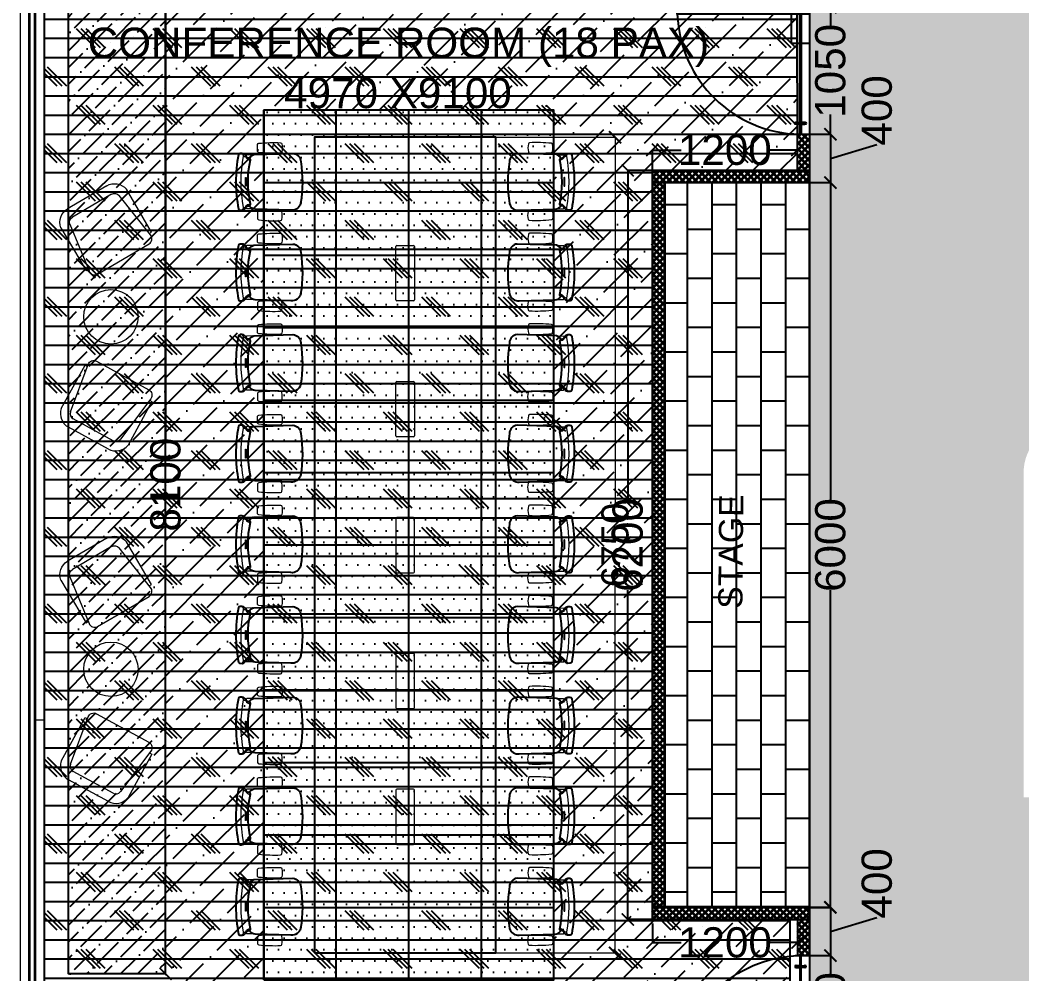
# Model space of a CAD drawing. Header units: millimetres. Extents: x 263321 to 4958806, y 33647 to 987811.
# Drawn here: x 2340552 to 2348841, y 491383 to 499279 of the extents above; entities that cross this region are included whole.
import ezdxf

# ---------------------------------------------------------------- set-up
doc = ezdxf.new("R2010")
doc.units = ezdxf.units.MM
doc.header["$PDMODE"] = 3
for name, color, linetype, lineweight in [('A- Loose furniture', 11, 'Continuous', 5), ('A-DOOR-FULL', 40, 'Continuous', 18), ('A-FURN-LOOSE', 24, 'Continuous', 18), ('A-FURN-TABLE-GROMMET', 7, 'Continuous', 9), ('A-GLASS PARTITION', 5, 'Continuous', 18), ('A-GYPSUM PARTITION', 250, 'Continuous', 35), ('A-PLAN-THIN', 251, 'Continuous', 15), ('Base 7th & 9th', 250, 'Continuous', 35), ('FURNITURE', 30, 'Continuous', 5)]:
    doc.layers.add(name, color=color, linetype=linetype, lineweight=lineweight)
for name, color, linetype in [('A-PLAN -GLASS FRAME', 4, 'Continuous'), ('CEILING TOA', 7, 'Continuous'), ('DOOR', 5, 'Continuous'), ('FLOORING TOA', 7, 'Continuous'), ('FR-CUSTOM', 40, 'Continuous'), ('I-FURN', 7, 'Continuous'), ('PARTITION DIM.', 250, 'Continuous'), ('PARTITION GYPSUM', 250, 'Continuous'), ('TEXT', 250, 'Continuous')]:
    doc.layers.add(name, color=color, linetype=linetype)
doc.styles.add('ARIAL', font='arial.ttf')
doc.styles.get("Standard").update_dxf_attribs({"font": 'arial.ttf'})
doc.styles.add('TEXT @ 150', font='arial.ttf', dxfattribs={"height": 225})
doc.dimstyles.new('DIM @ 150', dxfattribs={"dimtxt": 225, "dimasz": 100, "dimexe": 1, "dimexo": 0, "dimgap": 0.5, "dimtad": 0, "dimdec": 0, "dimzin": 0, "dimdsep": 46, "dimtxsty": 'TEXT @ 150', "dimblk": 'ARCHTICK', "dimcen": -2, "dimclrd": 8, "dimclre": 8, "dimclrt": 7, "dimadec": 0, "dimazin": 0, "dimtfac": 1, "dimtdec": 0, "dimtofl": 0, "dimtmove": 0, "dimatfit": 3, "dimldrblk": 'OPEN90', "dimfxl": 1, "dimtolj": 1, "dimtzin": 0, "dimlwd": -1, "dimlwe": -1, "dimarcsym": 0})
pattern_1 = [(45, (13069.08, -8478.743), (-26.94076836, 26.94076836), []), (135, (13069.08, -8478.743), (-26.94076836, -26.94076836), [])]
pattern_2 = [(45, (12572.984, -12321.12), (-26.94076836, 26.94076836), []), (135, (12572.984, -12321.12), (-26.94076836, -26.94076836), [])]

# ---------------------------------------------------------------- blocks, each defined once
blk = doc.blocks.new('BAYCH')
at = {"layer": 'A-FURN-LOOSE', "color": 153, "ltscale": 0.95}
for p, q in [((38347006.5, -237000.7), (38347006.5, -236619)), ((38347086.7, -237000.7), (38347086.7, -236619))]:
    blk.add_line(p, q, dxfattribs=at)
for points in [[(38347114.8, -236490.7), (38347531.5, -236491.3, -0.464525), (38347531.5, -236491.3), (38347531.5, -236513.4)], [(38347128.3, -236569.7), (38347548.1, -236510.6, -0.464525), (38347606.5, -236559.9), (38347606.5, -237059.9, -0.464525), (38347548.1, -237109.2), (38347128.3, -237050)], [(38347531.5, -237106.3), (38347531.5, -237128.5, -0.464525), (38347531.5, -237128.5), (38347114.8, -237129.1)]]:
    blk.add_lwpolyline(points, format="xyb", dxfattribs=at)
for centre, radius, start, end in [((38347136.7, -236619), 130.2, 99.66428, 180), ((38347136.7, -236619), 50, 99.66428, 180), ((38347136.7, -237000.7), 130.2, 180, 260.33572), ((38347136.7, -237000.7), 50, 180, 260.33572)]:
    blk.add_arc(centre, radius, start, end, dxfattribs=at)
blk = doc.blocks.new('CHAIR - STEELCASE - LETSB')
at = {"color": 24, "lineweight": 9}
for points in [[(-369.7, 257.7, -0.089353), (-369.7, 316.7, -0.334929), (-360.7, 325, -0.034973), (-179.6, 330.4, -0.382328), (-169.8, 320.9, -0.10237), (-169.8, 253.5, -0.318036), (-179.6, 244.3, -0.036857), (-360.8, 249.5, -0.333729)], [(-369.7, -242.2, 0.089353), (-369.7, -301.1, 0.334929), (-360.7, -309.4, 0.034973), (-179.6, -314.8, 0.382328), (-169.8, -305.4, 0.10237), (-169.8, -237.9, 0.318036), (-179.6, -228.8, 0.036857), (-360.7, -233.9, 0.333729)]]:
    blk.add_lwpolyline(points, format="xyb", close=True, dxfattribs=at)
blk.add_lwpolyline([(-513.5, 241.7, 0.34479), (-528.5, 230.1, 0.096497), (-528.2, -218.5, 0.361045), (-515.8, -228.9), (-494.1, -229.1, 0.246071), (-466.3, -205.4, -0.226994), (-446.1, -191.1), (-439.9, -191, 0.417254), (-429.7, -177.1, -0.104406), (-430, 188.5, 0.398452), (-439.2, 203.5, -0.367565), (-466.2, 218, 0.274839), (-496.7, 241.7)], format="xyb", close=True)
for points in [[(-507.6, -229.1, 0.46809), (-487.6, -205.2, -0.090711), (-487.6, 217.9, 0.462177), (-507.1, 241.7, -100.177069)], [(-487.6, 217.3), (-478, 217.2, -0.321496), (-468.6, 210.4, 0.282757), (-430, 188, -1.025051)], [(-487.6, -205.2), (-478, -205.1, 0.321496), (-468.6, -198.3, -0.282757), (-430, -175.9, 1.025051)]]:
    blk.add_lwpolyline(points, format="xyb", dxfattribs=at)
at = {"color": 8, "lineweight": 5}
blk.add_lwpolyline([(-463.6, 213.4, 0.188155), (-445.3, 203.4), (-439.2, 203.5, -0.15219), (-410.1, 228.9, 0.211085), (-413.9, 230.4), (-459.5, 228.7, 0.414214), (-464.3, 223.4)], format="xyb", close=True, dxfattribs=at)
blk.add_lwpolyline([(-95, -228.5), (-390.3, -219.7, -0.232948), (-439.9, -191, 0.417374), (-429.7, -177.1, -0.10441), (-430, 188.5, 0.39834), (-439.2, 203.5, -0.21659), (-401.4, 231.2), (-77.6, 241.7, -0.366213), (-12.8, 173.3, -0.077985), (-14.2, -173.2, -0.376278), (-95, -228.5)], format="xyb")
for points in [[(-215.9, 237.2), (-213.8, 243.3)], [(-183.7, 244.2), (-185.7, 238.2)], [(-218.5, -224.8), (-217.4, -227.7)], [(-187.7, -228.5), (-188.6, -225.7)]]:
    blk.add_lwpolyline(points, dxfattribs=at)
for points in [[(-471.1, -25, -0.007805), (-471.1, 37.1, -0.087218), (-470, 42.7, -0.229267), (-469.3, 43.4), (-465.8, 43.4, -0.210582), (-464.1, 37.7, 0.008162), (-464.2, -24.4, -0.166545), (-465.4, -30.6, -0.375811), (-465.9, -30.7), (-469.2, -30.7, -0.246214), (-470.7, -28.4, 0.024513), (-471.1, -25, -1.199362)], [(-446.1, -191.1), (-439.9, -191, 0.15219), (-409.9, -215.2, -0.211085), (-413.6, -216.9), (-459.2, -216.9, -0.414214), (-464.3, -211.8), (-463.9, -201.8)]]:
    blk.add_lwpolyline(points, format="xyb", dxfattribs=at)
blk = doc.blocks.new('Board room table')
at = {"color": 8, "lineweight": 9}
for p, q in [((1705720, 473365.8), (1705720, 473806.3)), ((1705728.5, 473814.8), (1705866.5, 473814.8)), ((1705875, 473806.3), (1705875, 473365.8)), ((1705866.5, 473357.3), (1705728.5, 473357.3)), ((1705720, 472240.8), (1705720, 472681.3)), ((1705728.5, 472689.8), (1705866.5, 472689.8)), ((1705875, 472681.3), (1705875, 472240.8)), ((1705866.5, 472232.3), (1705728.5, 472232.3)), ((1705866.5, 471564.8), (1705728.5, 471564.8)), ((1705720, 471556.3), (1705720, 471115.8)), ((1705875, 471115.8), (1705875, 471556.3)), ((1705728.5, 471107.3), (1705866.5, 471107.3)), ((1705720, 470431.3), (1705720, 469990.8)), ((1705866.5, 470439.8), (1705728.5, 470439.8)), ((1705875, 469990.8), (1705875, 470431.3)), ((1705728.5, 469982.3), (1705866.5, 469982.3)), ((1705720, 469306.3), (1705720, 468865.8)), ((1705866.5, 469314.8), (1705728.5, 469314.8)), ((1705875, 468865.8), (1705875, 469306.3)), ((1705728.5, 468857.3), (1705866.5, 468857.3))]:
    blk.add_line(p, q, dxfattribs=at)
at = {"elevation": 0}
blk.add_lwpolyline([(1705047.5, 467961.1), (1706547.5, 467961.1), (1706547.5, 474711.1), (1705047.5, 474711.1)], close=True, dxfattribs=at)
at = {"color": 8, "lineweight": 9}
for centre, start, end in [((1705728.5, 473806.3), 90, 180), ((1705866.5, 473806.3), 0, 90), ((1705728.5, 473365.8), 180, 270), ((1705866.5, 473365.8), 270, 0), ((1705728.5, 472681.3), 90, 180), ((1705866.5, 472681.3), 0, 90), ((1705728.5, 472240.8), 180, 270), ((1705866.5, 472240.8), 270, 0), ((1705728.5, 471556.3), 90, 180), ((1705866.5, 471556.3), 0, 90), ((1705728.5, 471115.8), 180, 270), ((1705866.5, 471115.8), 270, 0), ((1705728.5, 470431.3), 90, 180), ((1705866.5, 470431.3), 0, 90), ((1705728.5, 469990.8), 180, 270), ((1705866.5, 469990.8), 270, 0), ((1705728.5, 469306.3), 90, 180), ((1705866.5, 469306.3), 0, 90), ((1705728.5, 468865.8), 180, 270), ((1705866.5, 468865.8), 270, 0)]:
    blk.add_arc(centre, 8.5, start, end, dxfattribs=at)
for p in [(1704947.5, 474336.1), (1704947.5, 473586.1), (1704947.5, 472836.1), (1704947.5, 472086.1), (1704947.5, 471336.1), (1704947.5, 470586.1), (1704947.5, 469836.1), (1704947.5, 469086.1), (1704947.5, 468336.1)]:
    blk.add_blockref('CHAIR - STEELCASE - LETSB', p)
at = {"xscale": -1}
for p in [(1706647.5, 474336.1), (1706647.5, 473586.1), (1706647.5, 472836.1), (1706647.5, 472086.1), (1706647.5, 471336.1), (1706647.5, 470586.1), (1706647.5, 469836.1), (1706647.5, 469086.1), (1706647.5, 468336.1)]:
    blk.add_blockref('CHAIR - STEELCASE - LETSB', p, dxfattribs=at)
blk = doc.blocks.new('_ArchTick')
at = {"color": 0, "linetype": 'ByBlock', "const_width": 0.15}
blk.add_lwpolyline([(-0.5, -0.5), (0.5, 0.5)], dxfattribs=at)
blk = doc.blocks.new('*D346')
at = {"layer": 'Defpoints', "color": 0, "transparency": 16777216}
for p in [(2341730.2, 499483.1), (2341751.6, 491383.1), (2341755.8, 491383.1)]:
    blk.add_point(p, dxfattribs=at)
at = {"layer": 'PARTITION DIM.', "color": 8, "transparency": 16777216}
for p, q in [((2341730.2, 499483.1), (2341756.8, 499483.1)), ((2341755.8, 499483.1), (2341755.8, 495806.6)), ((2341755.8, 491383.1), (2341755.8, 495059.5)), ((2341751.6, 491383.1), (2341756.8, 491383.1))]:
    blk.add_line(p, q, dxfattribs=at)
at = {"layer": 'PARTITION DIM.', "color": 8, "transparency": 16777216, "xscale": 100, "yscale": 100, "zscale": 100}
for p, rotation in [((2341755.8, 499483.1), 90), ((2341755.8, 491383.1), 270)]:
    blk.add_blockref('_ArchTick', p, dxfattribs=dict(at, rotation=rotation))
at = {"layer": 'PARTITION DIM.', "color": 7, "transparency": 16777216, "insert": (2341755.8, 495433.1), "char_height": 250, "attachment_point": 5, "rotation": 90}
blk.add_mtext('\\A1;8100', dxfattribs=at)
blk = doc.blocks.new('_Open90')
at = {"color": 0, "linetype": 'ByBlock'}
for p, q in [((0, 0), (-1, 0)), ((-0.5, 0.5), (0, 0)), ((0, 0), (-0.5, -0.5))]:
    blk.add_line(p, q, dxfattribs=at)
blk = doc.blocks.new('*D350')
at = {"layer": 'Defpoints', "color": 0, "transparency": 16777216}
for p in [(2345782.8, 498202.7), (2345782.8, 498033.8), (2346982.4, 498033.1)]:
    blk.add_point(p, dxfattribs=at)
at = {"layer": 'PARTITION DIM.', "color": 8, "transparency": 16777216}
for p, q in [((2345782.8, 498033.8), (2345782.8, 498203.7)), ((2345782.8, 498202.7), (2346021, 498202.7)), ((2346982.4, 498202.7), (2346744.2, 498202.7)), ((2346982.4, 498033.1), (2346982.4, 498203.7))]:
    blk.add_line(p, q, dxfattribs=at)
at = {"layer": 'PARTITION DIM.', "color": 8, "transparency": 16777216, "xscale": 100, "yscale": 100, "zscale": 100, "rotation": 180}
blk.add_blockref('_ArchTick', (2345782.8, 498202.7), dxfattribs=at)
at = {"layer": 'PARTITION DIM.', "color": 8, "transparency": 16777216, "xscale": 100, "yscale": 100, "zscale": 100}
blk.add_blockref('_ArchTick', (2346982.4, 498202.7), dxfattribs=at)
at = {"layer": 'PARTITION DIM.', "color": 7, "transparency": 16777216, "insert": (2346382.6, 498202.7), "char_height": 250, "attachment_point": 5}
blk.add_mtext('\\A1;1200', dxfattribs=at)
blk = doc.blocks.new('*D351')
at = {"layer": 'Defpoints', "color": 0, "transparency": 16777216}
for p in [(2345782.8, 498033.8), (2345579.6, 491834), (2345783.6, 491834)]:
    blk.add_point(p, dxfattribs=at)
at = {"layer": 'PARTITION DIM.', "color": 8, "transparency": 16777216}
for p, q in [((2345782.8, 498033.8), (2345578.6, 498033.8)), ((2345579.6, 498033.8), (2345579.6, 495308)), ((2345579.6, 491834), (2345579.6, 494559.9)), ((2345783.6, 491834), (2345578.6, 491834))]:
    blk.add_line(p, q, dxfattribs=at)
at = {"layer": 'PARTITION DIM.', "color": 8, "transparency": 16777216, "xscale": 100, "yscale": 100, "zscale": 100}
for p, rotation in [((2345579.6, 498033.8), 90), ((2345579.6, 491834), 270)]:
    blk.add_blockref('_ArchTick', p, dxfattribs=dict(at, rotation=rotation))
at = {"layer": 'PARTITION DIM.', "color": 7, "transparency": 16777216, "insert": (2345579.6, 494933.9), "char_height": 250, "attachment_point": 5, "rotation": 90}
blk.add_mtext('\\A1;6200', dxfattribs=at)
blk = doc.blocks.new('*D352')
at = {"layer": 'Defpoints', "color": 0, "transparency": 16777216}
for p in [(2345783.6, 491799.7), (2346982.9, 491799.6), (2346982.9, 491642.9)]:
    blk.add_point(p, dxfattribs=at)
at = {"layer": 'PARTITION DIM.', "color": 8, "transparency": 16777216}
for p, q in [((2345783.6, 491799.7), (2345783.6, 491641.9)), ((2346982.9, 491799.6), (2346982.9, 491641.9)), ((2345783.6, 491642.9), (2346021.6, 491642.9)), ((2346982.9, 491642.9), (2346744.8, 491642.9))]:
    blk.add_line(p, q, dxfattribs=at)
at = {"layer": 'PARTITION DIM.', "color": 8, "transparency": 16777216, "xscale": 100, "yscale": 100, "zscale": 100, "rotation": 180}
blk.add_blockref('_ArchTick', (2345783.6, 491642.9), dxfattribs=at)
at = {"layer": 'PARTITION DIM.', "color": 8, "transparency": 16777216, "xscale": 100, "yscale": 100, "zscale": 100}
blk.add_blockref('_ArchTick', (2346982.9, 491642.9), dxfattribs=at)
at = {"layer": 'PARTITION DIM.', "color": 7, "transparency": 16777216, "insert": (2346383.2, 491642.9), "char_height": 250, "attachment_point": 5}
blk.add_mtext('\\A1;1200', dxfattribs=at)
blk = doc.blocks.new('*D360')
at = {"layer": 'Defpoints', "color": 0, "transparency": 16777216}
for p in [(2347082.8, 499383.4), (2347082.6, 498333.1), (2347256, 498333.1)]:
    blk.add_point(p, dxfattribs=at)
at = {"layer": 'PARTITION DIM.', "color": 8, "transparency": 16777216}
for p, q in [((2347082.8, 499383.4), (2347257, 499383.4)), ((2347256, 499383.4), (2347256, 499219.8)), ((2347256, 498333.1), (2347256, 498496.6)), ((2347082.6, 498333.1), (2347257, 498333.1))]:
    blk.add_line(p, q, dxfattribs=at)
at = {"layer": 'PARTITION DIM.', "color": 8, "transparency": 16777216, "xscale": 100, "yscale": 100, "zscale": 100}
for p, rotation in [((2347256, 499383.4), 90), ((2347256, 498333.1), 270)]:
    blk.add_blockref('_ArchTick', p, dxfattribs=dict(at, rotation=rotation))
at = {"layer": 'PARTITION DIM.', "color": 7, "transparency": 16777216, "insert": (2347256, 498858.2), "char_height": 250, "attachment_point": 5, "rotation": 90}
blk.add_mtext('\\A1;1050', dxfattribs=at)
blk = doc.blocks.new('*D361')
at = {"layer": 'Defpoints', "color": 0, "transparency": 16777216}
for p in [(2347082.6, 498333.1), (2347082.9, 497933.1), (2347256, 497933.1)]:
    blk.add_point(p, dxfattribs=at)
at = {"layer": 'PARTITION DIM.', "color": 8, "transparency": 16777216}
for p, q in [((2347082.6, 498333.1), (2347257, 498333.1)), ((2347256, 498333.1), (2347256, 497933.1)), ((2347256, 498133.1), (2347640.7, 498248.5)), ((2347640.7, 498248.5), (2347640.7, 498249.5)), ((2347082.9, 497933.1), (2347257, 497933.1))]:
    blk.add_line(p, q, dxfattribs=at)
at = {"layer": 'PARTITION DIM.', "color": 8, "transparency": 16777216, "xscale": 100, "yscale": 100, "zscale": 100}
for p, rotation in [((2347256, 498333.1), 90), ((2347256, 497933.1), 270)]:
    blk.add_blockref('_ArchTick', p, dxfattribs=dict(at, rotation=rotation))
at = {"layer": 'PARTITION DIM.', "color": 7, "transparency": 16777216, "insert": (2347640.7, 498530.7), "char_height": 250, "attachment_point": 5, "rotation": 90}
blk.add_mtext('\\A1;400', dxfattribs=at)
blk = doc.blocks.new('*D362')
at = {"layer": 'Defpoints', "color": 0, "transparency": 16777216}
for p in [(2347082.9, 497933.1), (2347083, 491933.3), (2347256, 491933.3)]:
    blk.add_point(p, dxfattribs=at)
at = {"layer": 'PARTITION DIM.', "color": 8, "transparency": 16777216}
for p, q in [((2347082.9, 497933.1), (2347257, 497933.1)), ((2347256, 497933.1), (2347256, 495307.2)), ((2347256, 491933.3), (2347256, 494559.1)), ((2347083, 491933.3), (2347257, 491933.3))]:
    blk.add_line(p, q, dxfattribs=at)
at = {"layer": 'PARTITION DIM.', "color": 8, "transparency": 16777216, "xscale": 100, "yscale": 100, "zscale": 100}
for p, rotation in [((2347256, 497933.1), 90), ((2347256, 491933.3), 270)]:
    blk.add_blockref('_ArchTick', p, dxfattribs=dict(at, rotation=rotation))
at = {"layer": 'PARTITION DIM.', "color": 7, "transparency": 16777216, "insert": (2347256, 494933.2), "char_height": 250, "attachment_point": 5, "rotation": 90}
blk.add_mtext('\\A1;6000', dxfattribs=at)
blk = doc.blocks.new('*D363')
at = {"layer": 'Defpoints', "color": 0, "transparency": 16777216}
for p in [(2347083, 491935.3), (2347082.9, 491534.9), (2347256, 491534.9)]:
    blk.add_point(p, dxfattribs=at)
at = {"layer": 'PARTITION DIM.', "color": 8, "transparency": 16777216}
for p, q in [((2347083, 491935.3), (2347257, 491935.3)), ((2347256, 491935.3), (2347256, 491534.9)), ((2347256, 491735.1), (2347640.7, 491850.5)), ((2347640.7, 491850.5), (2347640.7, 491851.5)), ((2347082.9, 491534.9), (2347257, 491534.9))]:
    blk.add_line(p, q, dxfattribs=at)
at = {"layer": 'PARTITION DIM.', "color": 8, "transparency": 16777216, "xscale": 100, "yscale": 100, "zscale": 100}
for p, rotation in [((2347256, 491935.3), 90), ((2347256, 491534.9), 270)]:
    blk.add_blockref('_ArchTick', p, dxfattribs=dict(at, rotation=rotation))
at = {"layer": 'PARTITION DIM.', "color": 7, "transparency": 16777216, "insert": (2347640.7, 492132.8), "char_height": 250, "attachment_point": 5, "rotation": 90}
blk.add_mtext('\\A1;400', dxfattribs=at)
blk = doc.blocks.new('*D364')
at = {"layer": 'Defpoints', "color": 0, "transparency": 16777216}
for p in [(2347082.9, 491534.9), (2347082.9, 490485.1), (2347256, 490485.1)]:
    blk.add_point(p, dxfattribs=at)
at = {"layer": 'PARTITION DIM.', "color": 8, "transparency": 16777216}
for p, q in [((2347082.9, 491534.9), (2347257, 491534.9)), ((2347256, 491534.9), (2347256, 491371.6)), ((2347256, 490485.1), (2347256, 490648.4)), ((2347082.9, 490485.1), (2347257, 490485.1))]:
    blk.add_line(p, q, dxfattribs=at)
at = {"layer": 'PARTITION DIM.', "color": 8, "transparency": 16777216, "xscale": 100, "yscale": 100, "zscale": 100}
for p, rotation in [((2347256, 491534.9), 90), ((2347256, 490485.1), 270)]:
    blk.add_blockref('_ArchTick', p, dxfattribs=dict(at, rotation=rotation))
at = {"layer": 'PARTITION DIM.', "color": 7, "transparency": 16777216, "insert": (2347256, 491010), "char_height": 250, "attachment_point": 5, "rotation": 90}
blk.add_mtext('\\A1;1050', dxfattribs=at)
blk = doc.blocks.new('door-3f-01')
at = {"layer": 'A-GLASS PARTITION', "color": 5}
blk.add_line((-36, 0), (-36, 4), dxfattribs=at)
at = {"layer": 'DOOR', "elevation": 0}
blk.add_lwpolyline([(-1.95, 37.5), (-1.55, 37.5), (-1.55, 0), (-1.95, 0)], close=True, dxfattribs=at)
at = {"layer": 'DOOR'}
for points in [[(-32.64, 3.74), (-32.64, 2.74), (-33.14, 2.74), (-33.14, 3.74)], [(-32.64, 1.34), (-32.64, 2.34), (-33.14, 2.34), (-33.14, 1.34)]]:
    blk.add_lwpolyline(points, dxfattribs=at)
at = {"layer": 'DOOR', "color": 252, "true_color": 0x939598}
blk.add_lwpolyline([(0, 0), (-10.2, 0), (-10.2, 5.08), (0, 5.08), (0, 0)], dxfattribs=at)
at = {"layer": 'DOOR'}
blk.add_lwpolyline([(-36, 2.34), (-36, 2.74), (0, 2.74), (0, 2.34)], close=True, dxfattribs=at)
for centre in [(-32.89, 3.86), (-32.89, 1.22)]:
    blk.add_circle(centre, 0.278, dxfattribs=at)
at = {"layer": 'DOOR', "color": 252, "true_color": 0x939598}
blk.add_arc((-0.52, 2.04, 0), 35.48, 92.2973, 178.8766, dxfattribs=at)
blk = doc.blocks.new('*D759')
at = {"layer": 'Defpoints', "color": 0, "transparency": 16777216}
for p in [(2344487.2, 498308.1), (2345474.6, 498308.1), (2344487.2, 491558.1)]:
    blk.add_point(p, dxfattribs=at)
at = {"layer": 'FURNITURE', "color": 8, "transparency": 16777216}
for p, q in [((2344487.2, 498308.1), (2345475.6, 498308.1)), ((2345474.6, 498308.1), (2345474.6, 495269.8)), ((2345474.6, 491558.1), (2345474.6, 494596.4)), ((2344487.2, 491558.1), (2345475.6, 491558.1))]:
    blk.add_line(p, q, dxfattribs=at)
at = {"layer": 'FURNITURE', "color": 8, "transparency": 16777216, "xscale": 100, "yscale": 100, "zscale": 100}
for p, rotation in [((2345474.6, 498308.1), 90), ((2345474.6, 491558.1), 270)]:
    blk.add_blockref('_ArchTick', p, dxfattribs=dict(at, rotation=rotation))
at = {"layer": 'FURNITURE', "color": 7, "transparency": 16777216, "insert": (2345474.6, 494933.1), "char_height": 225, "attachment_point": 5, "rotation": 90, "style": 'TEXT @ 150'}
blk.add_mtext('\\A1;6750', dxfattribs=at)

msp = doc.modelspace()

# ---------------------------------------------------------------- hatches: boundary and pattern name
at = {"layer": 'A-GYPSUM PARTITION', "true_color": 0x636466}
h = msp.add_hatch(dxfattribs=at)
h.set_pattern_fill('ANSI37', color=251, scale=12)
h.set_pattern_definition(pattern_2)
h.paths.add_polyline_path([(2347083.3, 498333.1), (2347083.3, 498033.8), (2346982.4, 498033.8), (2346982.4, 498333.1)])
h = msp.add_hatch(dxfattribs=at)
h.set_pattern_fill('ANSI37', color=251, scale=12)
h.set_pattern_definition(pattern_1)
h.paths.add_polyline_path([(2347082.9, 497933.3), (2347082.9, 498033.3), (2345782.8, 498033.8), (2345782.8, 497933.8)])
h = msp.add_hatch(dxfattribs=at)
h.set_pattern_fill('ANSI37', color=251, scale=12)
h.set_pattern_definition(pattern_1)
h.paths.add_polyline_path([(2345783.6, 491934), (2345883.6, 491934), (2345882.9, 497933.8), (2345782.9, 497933.8)])
h = msp.add_hatch(dxfattribs=at)
h.set_pattern_fill('ANSI37', color=251, scale=12)
h.set_pattern_definition(pattern_1)
h.paths.add_polyline_path([(2347083, 491834.3), (2347083, 491934.3), (2345783.5, 491934), (2345783.6, 491834)])
h = msp.add_hatch(dxfattribs=at)
h.set_pattern_fill('ANSI37', color=251, scale=12)
h.set_pattern_definition(pattern_2)
h.paths.add_polyline_path([(2347083.3, 491534.9), (2347083.3, 491832.5), (2346982.4, 491832.5), (2346982.4, 491534.9)])
at = {"layer": 'CEILING TOA', "true_color": 0x939598}
h = msp.add_hatch(dxfattribs=at)
h.set_pattern_fill('ANSI36', color=252, scale=31)
h.set_pattern_definition([(45, (13069.08, -8478.74), (52.1977387, 191.3917086), [246.0625, -49.2125, 0, -49.2125])])
h.paths.add_polyline_path([(2340951.6, 499516.2), (2341751.6, 499516.2), (2341751.6, 491383.1), (2340951.6, 491383.1)])
h = msp.add_hatch(dxfattribs=at)
h.set_pattern_fill('ANSI36', color=252, scale=50)
h.set_pattern_definition([(45, (13069.08, -8478.74), (84.189901, 308.696304), [396.875, -79.375, 0, -79.375])])
h.paths.add_polyline_path([(2341751.6, 490383.1), (2346921.9, 490383.1), (2346921.9, 491834.3), (2345783.7, 491834), (2345782.9, 498033.8), (2346982.5, 498033.1), (2346981.9, 499483.1), (2341751.6, 499483.1)])
h.paths.add_polyline_path([(2342567.9, 491333.3), (2344967.9, 491333.3), (2344966.9, 498533.3), (2342567.9, 498533.3)], flags=16)
at = {"layer": 'CEILING TOA'}
h = msp.add_hatch(dxfattribs=at)
h.set_pattern_fill('_USER', color=252, scale=600, double=1, pattern_type=0)
h.set_pattern_definition([(0, (2344967.86, 491333.3), (0, 600), []), (90, (2344967.86, 491333.3), (-600, 4e-14), [])])
h.paths.add_polyline_path([(2342567.9, 491333.3), (2344967.9, 491333.3), (2344966.9, 498533.3), (2342567.9, 498533.3)])
at = {"layer": 'CEILING TOA', "true_color": 0x939598}
h = msp.add_hatch(dxfattribs=at)
h.set_pattern_fill('DOTS', color=252, scale=59)
h.set_pattern_definition([(0, (13069.08, -8478.74), (46.83125, 93.6625), [0, -93.6625])])
h.paths.add_polyline_path([(2342567.9, 491333.3), (2344967.9, 491333.3), (2344966.9, 498533.3), (2342567.9, 498533.3)])
at = {"layer": 'FLOORING TOA', "true_color": 0xc7c8ca}
h = msp.add_hatch(dxfattribs=at)
h.set_pattern_fill('EARTH', color=9, scale=120)
edge = h.paths.add_edge_path()
edge.add_line((2399150.3, 470683.1), (2406751.6, 470683.1))
edge.add_line((2406751.6, 470683.1), (2406751.6, 489283.1))
edge.add_line((2406751.6, 489283.1), (2406777, 491421.9))
edge.add_line((2406777, 491421.9), (2410711.6, 491383.1))
edge.add_line((2410711.6, 491383.1), (2410711.6, 490662.8))
edge.add_line((2410711.6, 490662.8), (2412251.6, 490662.8))
edge.add_line((2412251.6, 490662.8), (2412251.6, 491383.1))
edge.add_line((2412251.6, 491383.1), (2413501.6, 491383.1))
edge.add_line((2413501.6, 491383.1), (2413501.6, 490641.9))
edge.add_line((2413501.6, 490641.9), (2414541.6, 490641.9))
edge.add_line((2414541.6, 490641.9), (2414541.6, 491383.1))
edge.add_line((2414541.6, 491383.1), (2419059.8, 491383.1))
edge.add_line((2419059.8, 491383.1), (2419290.9, 492883.1))
edge.add_line((2419290.9, 492883.1), (2413191.6, 492883.1))
edge.add_line((2413191.6, 492883.1), (2413191.6, 495458.2))
edge.add_line((2413191.6, 495458.2), (2416206.2, 495458.2))
edge.add_line((2416206.2, 495458.2), (2416206.2, 496558.2))
edge.add_line((2416206.2, 496558.2), (2413191.6, 496558.2))
edge.add_line((2413191.6, 496558.2), (2413191.6, 498963.1))
edge.add_line((2413191.6, 498963.1), (2411651.6, 498963.1))
edge.add_line((2411651.6, 498963.1), (2411651.6, 492883.1))
edge.add_line((2411651.6, 492883.1), (2404451.6, 492883.1))
edge.add_line((2404451.6, 492883.1), (2404452.6, 502283.1))
edge.add_line((2404452.6, 502283.1), (2402951.6, 502283.1))
edge.add_line((2402951.6, 502283.1), (2402951.4, 497183.5))
edge.add_line((2402951.4, 497183.5), (2402951.6, 497133.1))
edge.add_line((2402951.6, 497133.1), (2399951.6, 497133.1))
edge.add_line((2399951.6, 497133.1), (2399951.6, 505326.9))
edge.add_arc((2397396.4, -38564.5), 543897.4, 89.730828, 95.307778)
edge.add_line((2347082.8, 503000.8), (2347082.9, 472483.1))
edge.add_line((2347082.9, 472483.1), (2343851.6, 472483.1))
edge.add_line((2343851.6, 472483.1), (2343851.6, 458383.2))
edge.add_line((2343851.6, 458383.2), (2354252.4, 458383.2))
edge.add_line((2354252.4, 458383.2), (2354252.7, 455753.4))
edge.add_arc((2374151.3, 141679.3), 314703.8, 88.069715, 93.625218, ccw=False)
edge.add_line((2384751.6, 456204.5), (2384751.6, 459200.3))
edge.add_line((2384751.6, 459200.3), (2394751.8, 459200.3))
edge.add_line((2394751.8, 459200.3), (2394749.6, 457484.3))
edge.add_line((2394749.6, 457484.3), (2395751.6, 457483.1))
edge.add_line((2395751.6, 457483.1), (2395751.6, 458383.1))
edge.add_line((2395751.6, 458383.1), (2396651.6, 458383.1))
edge.add_line((2396651.6, 458383.1), (2396651.6, 459197.4))
edge.add_line((2396651.6, 459197.4), (2399811.2, 459198))
edge.add_line((2399811.2, 459198), (2399811.2, 460833.1))
edge.add_line((2399811.2, 460833.1), (2398551.6, 460833.1))
edge.add_line((2398551.6, 460833.1), (2398551.6, 466883.1))
edge.add_line((2398551.6, 466883.1), (2403551.7, 466883.1))
edge.add_line((2403551.7, 466883.1), (2403551.7, 465533.1))
edge.add_line((2403551.7, 465533.1), (2407851.7, 465533.1))
edge.add_line((2407851.7, 465533.1), (2407851.7, 460783.1))
edge.add_line((2407851.7, 460783.1), (2409491.6, 460783.1))
edge.add_line((2409491.6, 460783.1), (2409496.3, 466883.1))
edge.add_line((2409496.3, 466883.1), (2415285.8, 466883.1))
edge.add_line((2415285.8, 466883.1), (2415516.9, 468383.1))
edge.add_line((2415516.9, 468383.1), (2399151.6, 468383.1))
edge.add_arc((2399151.6, 468983.1), 600, 180.00022, 269.99765, ccw=False)
edge.add_line((2398551.6, 468983.1), (2398551.6, 470083.1))
edge.add_arc((2399151.6, 470083.1), 600, 90.12503, 179.99987, ccw=False)
edge = h.paths.add_edge_path(flags=16)
edge.add_line((2350804.3, 495933.1), (2349254.3, 495933.1))
edge.add_arc((2349254.3, 495533.1), 400, 90.00028, 179.78887)
edge.add_line((2348854.3, 495534.5), (2348854.3, 492844.4))
edge.add_line((2348854.3, 492844.4), (2350804.3, 492844.4))
edge.add_line((2350804.3, 492844.4), (2350804.3, 495933.1))
h.paths.add_polyline_path([(2380451.6, 495933.1), (2394411.6, 495933.1), (2394411.6, 489283.1), (2388129.7, 489289.9), (2388129.7, 487283.1), (2379984.7, 487283), (2379984.7, 489283.1), (2380551.6, 489283.1)], flags=16)
edge = h.paths.add_edge_path(flags=16)
edge.add_line((2404951.6, 487283.1), (2348951.6, 487283.1))
edge.add_arc((2348951.6, 486983.1), 300, 90, 179.99701)
edge.add_line((2348651.6, 486983.1), (2348650.9, 472483.1))
edge.add_line((2348650.9, 472483.1), (2404951.6, 472483.1))
edge.add_line((2404951.6, 472483.1), (2404951.6, 487283.1))
h.paths.add_polyline_path([(2396751.6, 460833.1), (2396751.6, 464283.1)], flags=16)
at = {"layer": 'FLOORING TOA', "true_color": 0xf1eb1f}
h = msp.add_hatch(dxfattribs=at)
h.set_pattern_fill('CORK', color=2, scale=50)
h.set_pattern_definition([(0, (90021.14, 24146.98), (0, 158.75), []), (135, (90100.5, 24067.6), (-317.50014, -317.50014), [224.5065, -224.5065]), (135, (90140.2, 24067.6), (-317.50014, -317.50014), [224.5065, -224.5065]), (135, (90179.9, 24067.6), (-317.50014, -317.50014), [224.5065, -224.5065])])
h.paths.add_polyline_path([(2340751.8, 490383.1), (2346921.9, 490383.1), (2346921.9, 491834.3), (2345783.7, 491834), (2345782.9, 498033.8), (2346982.5, 498033.1), (2346981.9, 499483.1), (2340751.8, 499483.1)])
at = {"layer": 'FLOORING TOA', "true_color": 0xf26722}
h = msp.add_hatch(dxfattribs=at)
h.set_pattern_fill('AR-B816', color=30, angle=90)
h.set_pattern_definition([(90, (2401546.8, 419110.36), (-203.2, 1e-14), []), (180, (2401546.8, 419110.36), (-203.2, -203.2), [203.2, -203.2])])
h.paths.add_polyline_path([(2347082.9, 497933.1), (2345885, 497933.1), (2345885, 491934), (2347082.9, 491934)])
at = {"layer": 'FR-CUSTOM'}
h = msp.add_hatch(dxfattribs=at)
h.set_pattern_fill('ANGLE', color=252)
h.set_pattern_definition([(0, (13069.078, -8478.743), (0, 6.985), [5.08, -1.905]), (90, (13069.078, -8478.743), (-6.985, 4e-16), [5.08, -1.905])])
edge = h.paths.add_edge_path()
edge.add_line((2347082.8, 503000.8), (2347082.9, 472483.1))

# ---------------------------------------------------------------- linework, layer by layer
at = {"layer": 'A-FURN-LOOSE'}
for centre in [(2341303.5, 496822.1), (2341303.5, 493904.8)]:
    msp.add_circle(centre, 225, dxfattribs=at)
at = {"layer": 'A-FURN-TABLE-GROMMET'}
msp.add_line((2340751.6, 493483.1), (2340676.6, 493483.1), dxfattribs=at)
at = {"layer": 'A-GLASS PARTITION', "linetype": 'ByBlock', "ltscale": 5, "elevation": 0}
msp.add_lwpolyline([(2347082.6, 498333.1), (2347082.4, 498033.1), (2346982.4, 498033.1), (2346982.6, 498333.1)], close=True, dxfattribs=at)
at = {"layer": 'A-PLAN -GLASS FRAME', "ltscale": 500, "elevation": 0}
msp.add_lwpolyline([(2340626.6, 487358.1), (2340676.6, 487358.1), (2340676.6, 502450.6, -0.031837)], format="xyb", dxfattribs=at)
at = {"layer": 'A-PLAN-THIN', "elevation": 0}
msp.add_lwpolyline([(2410251.6, 502383.1), (2410251.6, 505383.1, 0.031946), (2340551.6, 502562.7), (2340551.6, 487283.1), (2340751.6, 487283.1), (2340751.6, 502383.1, -0.031773), (2410051.6, 505187.2)], format="xyb", dxfattribs=at)
at = {"layer": 'Base 7th & 9th', "color": 4, "ltscale": 500, "elevation": 0}
msp.add_lwpolyline([(2410176.6, 502383.1), (2410176.6, 505309.8, 0.031881), (2340626.6, 502495.2), (2340626.6, 487283.1), (2340676.6, 487283.1), (2340676.6, 502450.6, -0.031837), (2410126.6, 505260.4), (2410126.6, 502383.1)], format="xyb", dxfattribs=at)
at = {"layer": 'CEILING TOA', "elevation": 0}
for points in [[(2340951.6, 499516.2), (2341751.6, 499516.2), (2341751.6, 491383.1), (2340951.6, 491383.1)], [(2347083, 491933.3), (2345882.9, 491933.3), (2345882.9, 497933.8), (2347083, 497933.8)]]:
    msp.add_lwpolyline(points, close=True, dxfattribs=at)
at = {"layer": 'CEILING TOA'}
for points in [[(2340751.8, 490383.1), (2346921.9, 490383.1), (2346921.9, 491834.3), (2345783.7, 491834), (2345782.9, 498033.8), (2346982.5, 498033.1), (2346981.9, 499483.1), (2340751.8, 499483.1)], [(2342567.9, 491333.3), (2344967.9, 491333.3), (2344966.9, 498533.3), (2342567.9, 498533.3)]]:
    msp.add_lwpolyline(points, close=True, dxfattribs=at)
at = {"layer": 'FLOORING TOA'}
msp.add_lwpolyline([(2347082.8, 503000.8), (2347082.9, 472483.1)], dxfattribs=at)
at = {"layer": 'PARTITION GYPSUM', "color": 30, "elevation": 0}
for points in [[(2347083.3, 498333.1), (2347083.3, 498033.8), (2346982.4, 498033.8), (2346982.4, 498333.1)], [(2347082.9, 497933.1), (2345782.8, 497933.1), (2345782.8, 498033.8), (2347082.9, 498033.8)], [(2347083.3, 491534.9), (2347083.3, 491832.5), (2346982.4, 491832.5), (2346982.4, 491534.9)]]:
    msp.add_lwpolyline(points, close=True, dxfattribs=at)
at = {"layer": 'PARTITION GYPSUM', "color": 30}
for points in [[(2345782.8, 497933.1), (2345885, 497933.1), (2345885, 491941.7), (2345782.8, 491941.7)], [(2345782.8, 491941.7), (2347082.9, 491941.7), (2347082.9, 491834.3), (2345782.8, 491834.3)]]:
    msp.add_lwpolyline(points, close=True, dxfattribs=at)
at = {"layer": 'TEXT'}
msp.add_line((2347082.6, 491933.3), (2347082.9, 497933.1), dxfattribs=at)
at = {"layer": 'TEXT', "elevation": 0}
for points in [[(2347082.9, 497933.1), (2347082.9, 498033.1), (2345782.8, 498033.8), (2345782.8, 497933.8), (2347082.9, 497933.1)], [(2345783.7, 491934), (2345883.7, 491934), (2345882.9, 497933.8), (2345782.9, 497933.8), (2345783.7, 491934)], [(2347082.9, 497933.1), (2345885, 497933.1), (2345885, 491934), (2347082.9, 491934)], [(2347083, 491834.3), (2347083, 491933.3), (2345783.6, 491934), (2345783.6, 491834), (2347083, 491834.3)]]:
    msp.add_lwpolyline(points, close=True, dxfattribs=at)

# ---------------------------------------------------------------- block references
at = {"layer": 'A- Loose furniture', "ltscale": 5, "zscale": 0.9854477562034034}
for p, xscale, yscale, rotation in [((-16991114.4, 32968198.4), -0.9854477562034034, 0.9854477562034035, 120.414902667179), ((-15993100, -32548353.9), 0.9854477562034034, 0.9854477562034034, 61.33057063581123), ((-16991114.4, 32965281.1), -0.9854477562034034, 0.9854477562034035, 120.414902667179), ((-15993100, -32551271.3), 0.9854477562034034, 0.9854477562034034, 61.33057063581123)]:
    msp.add_blockref('BAYCH', p, dxfattribs=dict(at, xscale=xscale, yscale=yscale, rotation=rotation))
at = {"layer": 'A-DOOR-FULL', "linetype": 'Continuous', "yscale": 29.16666484490015, "zscale": 29.16666484490015}
for p, xscale, rotation in [((2347082.8, 499383.1, 0), 29.16666484490015, 89.99989653425757), ((2347082.1, 490484.9), -29.16666484490015, 90.00010346574246)]:
    msp.add_blockref('door-3f-01', p, dxfattribs=dict(at, xscale=xscale, rotation=rotation))
at = {"layer": 'I-FURN'}
msp.add_blockref('Board room table', (637939.7, 23597), dxfattribs=at)

# ---------------------------------------------------------------- texts
at = {"layer": 'TEXT', "style": 'ARIAL'}
for s, insert, char_height, width, attachment_point, rotation in [('\\pi232.19869;CONFERENCE ROOM (18 PAX)\\P\\pi1857.02816;4970 X9100', (2340879.1, 499215.9, 0), 250, 5576.778, 1, 359.99995), ('\\pi457.59525;STAGE', (2346526.4, 493947, 0), 200, 1834.699, 7, 89.49614)]:
    msp.add_mtext(s, dxfattribs=dict(at, insert=insert, char_height=char_height, width=width, attachment_point=attachment_point, rotation=rotation))

# ---------------------------------------------------------------- dimensions: what is measured, and where the dimension line sits
at = {"layer": 'FURNITURE'}
dim = msp.add_linear_dim(base=(2345474.6, 498308.1), p1=(2344487.2, 491558.1), p2=(2344487.2, 498308.1), angle=90, dimstyle='DIM @ 150', override={"dimarcsym": 1}, dxfattribs=at)
dim.commit()
dim.dimension.update_dxf_attribs({"geometry": '*D759', "text_midpoint": (2345474.6, 494933.1)})
at = {"layer": 'PARTITION DIM.'}
for base, p1, p2, override, picture, middle in [((2341755.8, 491383.1), (2341730.2, 499483.1), (2341751.6, 491383.1), {"dimtxt": 250, "dimtxsty": 'Standard', "dimtmove": 1, "dimarcsym": 1}, '*D346', (2341755.8, 495433.1)), ((2347256, 498333.1), (2347082.8, 499383.4), (2347082.6, 498333.1, 0), {"dimtxt": 250, "dimtxsty": 'Standard', "dimtmove": 1, "dimarcsym": 1}, '*D360', (2347256, 498858.2)), ((2347256, 497933.1), (2347082.6, 498333.1, 0), (2347082.9, 497933.1), {"dimtxt": 250, "dimtxsty": 'Standard', "dimtmove": 1, "dimarcsym": 1}, '*D361', (2347640.7, 498250)), ((2345579.6, 491834), (2345782.8, 498033.8), (2345783.6, 491834), {"dimtxt": 250, "dimtxsty": 'Standard', "dimarcsym": 1}, '*D351', (2345579.6, 494933.9)), ((2347256, 491933.3), (2347082.9, 497933.1), (2347083, 491933.3), {"dimtxt": 250, "dimtxsty": 'Standard', "dimtmove": 1, "dimarcsym": 1}, '*D362', (2347256, 494933.2)), ((2347256, 491534.9), (2347083, 491935.3), (2347082.9, 491534.9), {"dimtxt": 250, "dimtxsty": 'Standard', "dimtmove": 1, "dimarcsym": 1}, '*D363', (2347640.7, 491852)), ((2347256, 490485.1), (2347082.9, 491534.9), (2347082.9, 490485.1), {"dimtxt": 250, "dimtxsty": 'Standard', "dimtmove": 1, "dimarcsym": 1}, '*D364', (2347256, 491010))]:
    dim = msp.add_linear_dim(base=base, p1=p1, p2=p2, angle=90, dimstyle='DIM @ 150', override=override, dxfattribs=at)
    dim.commit()
    dim.dimension.update_dxf_attribs({"geometry": picture, "text_midpoint": middle})
dim = msp.add_linear_dim(base=(2345782.8, 498202.7), p1=(2346982.4, 498033.1), p2=(2345782.8, 498033.8), dimstyle='DIM @ 150', override={"dimtxt": 250, "dimtxsty": 'Standard', "dimarcsym": 1}, dxfattribs=at)
dim.commit()
dim.dimension.update_dxf_attribs({"geometry": '*D350', "text_midpoint": (2346382.6, 498202.7)})
dim = msp.add_linear_dim(base=(2346982.9, 491642.9), p1=(2345783.6, 491799.7), p2=(2346982.9, 491799.6), text='1200', dimstyle='DIM @ 150', override={"dimtxt": 250, "dimtxsty": 'Standard', "dimarcsym": 1}, dxfattribs=at)
dim.commit()
dim.dimension.update_dxf_attribs({"geometry": '*D352', "text_midpoint": (2346383.2, 491642.9)})

doc.saveas('drawing.dxf')
